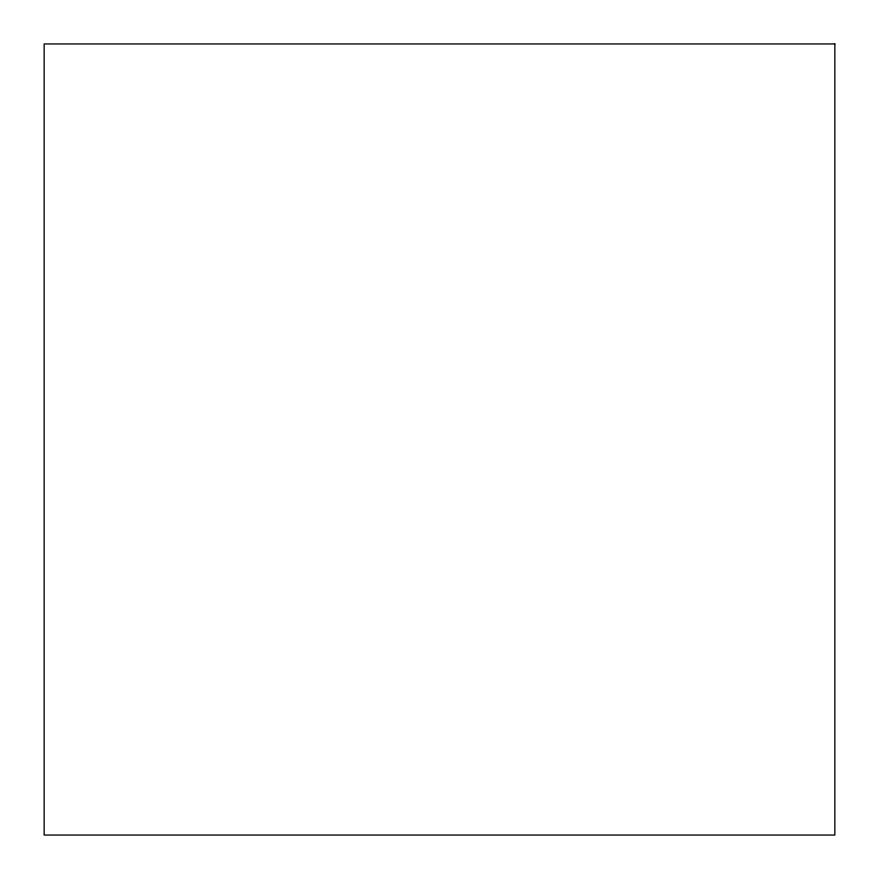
<?xml version="1.0" encoding="UTF-8"?>
<svg xmlns="http://www.w3.org/2000/svg" width="879" height="879" viewBox="0 0 879 879"><rect width="100%" height="100%" fill="white"/><g stroke="black" fill="none" stroke-linecap="round" stroke-linejoin="round"><path stroke-width="1.32" d="M834.852 43.95L44.148 43.95L44.148 835.05L834.852 835.05L834.852 43.95"/></g></svg>
